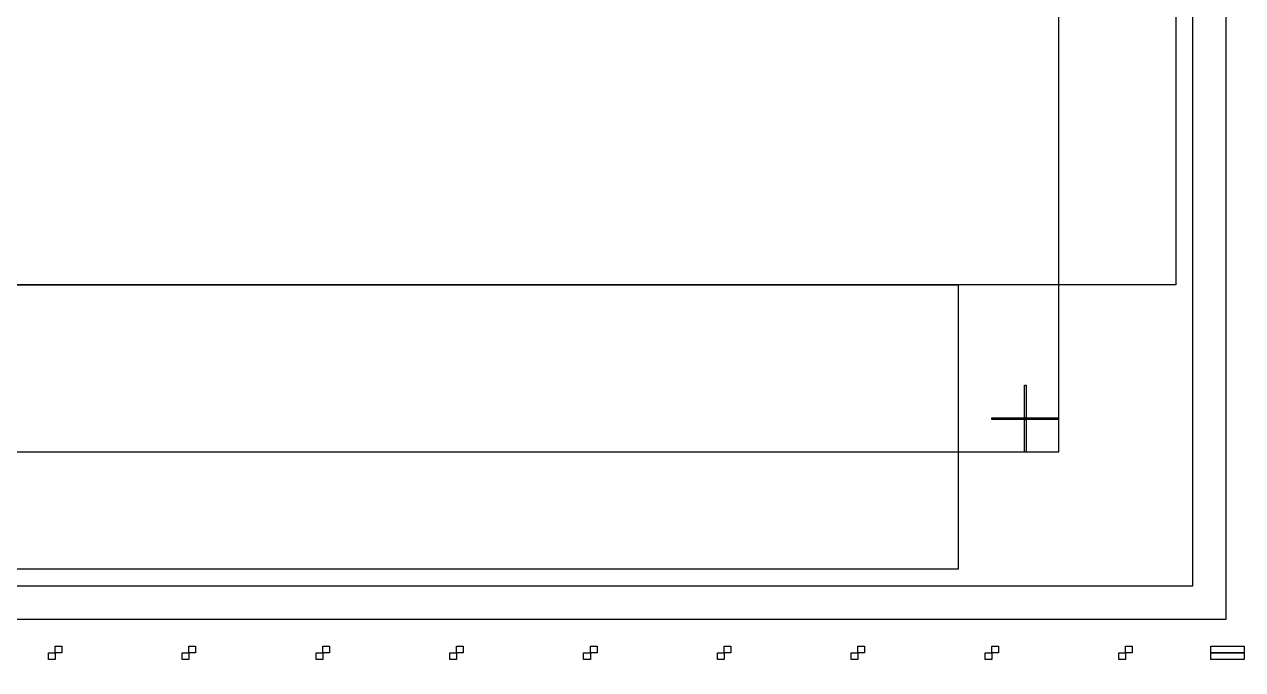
# Model space of a CAD drawing. Extents: x -50000 to 50000, y -50000 to 50000.
# Drawn here: x -32492 to -28850, y 14350 to 16279 of the extents above; entities that cross this region are included whole.
import ezdxf

# ---------------------------------------------------------------- set-up
doc = ezdxf.new("R2010")
doc.units = 0
for name, color, linetype in [('BASEMETAL3', 16, 'CONTINUOUS'), ('FRAME', 14, 'CONTINUOUS'), ('MARKERS', 8, 'CONTINUOUS'), ('XOR', 5, 'CONTINUOUS')]:
    doc.layers.add(name, color=color, linetype=linetype)

# ---------------------------------------------------------------- blocks, each defined once
blk = doc.blocks.new('CHIP_RESONATOR')
at = {"layer": 'BASEMETAL3'}
for points in [[(150, 1000), (150, 6000), (6850, 6000), (6850, 1000)], [(800, 150), (800, 1000), (6200, 1000), (6200, 150)]]:
    blk.add_lwpolyline(points, close=True, dxfattribs=at)
at = {"layer": 'FRAME'}
for points in [[(0, 0), (0, 7000), (7000, 7000), (7000, 0)], [(500, 500), (500, 6500), (6500, 6500), (6500, 500)]]:
    blk.add_lwpolyline(points, close=True, dxfattribs=at)
at = {"layer": 'MARKERS'}
for points in [[(6397.5, 602.5), (6397.5, 700), (6402.5, 700), (6402.5, 602.5)], [(6300, 597.5), (6300, 602.5), (6500, 602.5), (6500, 597.5)], [(6397.5, 500), (6397.5, 597.5), (6402.5, 597.5), (6402.5, 500)]]:
    blk.add_lwpolyline(points, close=True, dxfattribs=at)
at = {"layer": 'XOR'}
blk.add_lwpolyline([(100, 100), (100, 6900), (6900, 6900), (6900, 100)], close=True, dxfattribs=at)
blk = doc.blocks.new('DICINGBORDER')
at = {"layer": 'XOR'}
for points in [[(3580, 7180), (3580, 7200), (3600, 7200), (3600, 7180)], [(3980, 7180), (3980, 7200), (4000, 7200), (4000, 7180)], [(4380, 7180), (4380, 7200), (4400, 7200), (4400, 7180)], [(4780, 7180), (4780, 7200), (4800, 7200), (4800, 7180)], [(5180, 7180), (5180, 7200), (5200, 7200), (5200, 7180)], [(5580, 7180), (5580, 7200), (5600, 7200), (5600, 7180)], [(5980, 7180), (5980, 7200), (6000, 7200), (6000, 7180)], [(6380, 7180), (6380, 7200), (6400, 7200), (6400, 7180)], [(6780, 7180), (6780, 7200), (6800, 7200), (6800, 7180)], [(7055, 7180), (7055, 7200), (7155, 7200), (7155, 7180)], [(3600, 0), (3600, 20), (3620, 20), (3620, 0)], [(4000, 0), (4000, 20), (4020, 20), (4020, 0)], [(4400, 0), (4400, 20), (4420, 20), (4420, 0)], [(4800, 0), (4800, 20), (4820, 20), (4820, 0)], [(5200, 0), (5200, 20), (5220, 20), (5220, 0)], [(5600, 0), (5600, 20), (5620, 20), (5620, 0)], [(6000, 0), (6000, 20), (6020, 20), (6020, 0)], [(6400, 0), (6400, 20), (6420, 20), (6420, 0)], [(6800, 0), (6800, 20), (6820, 20), (6820, 0)], [(7055, 0), (7055, 20), (7155, 20), (7155, 0)]]:
    blk.add_lwpolyline(points, close=True, dxfattribs=at)

msp = doc.modelspace()

# ---------------------------------------------------------------- linework, layer by layer
at = {"layer": 'FRAME'}
for radius in [50000, 49000]:
    msp.add_circle((0, 0), radius, dxfattribs=at)

# ---------------------------------------------------------------- block references
for name, p in [('DICINGBORDER', (-36000, 14400)), ('CHIP_RESONATOR', (-35900, 14500)), ('DICINGBORDER', (-36000, 7200))]:
    msp.add_blockref(name, p)

doc.saveas('drawing.dxf')
